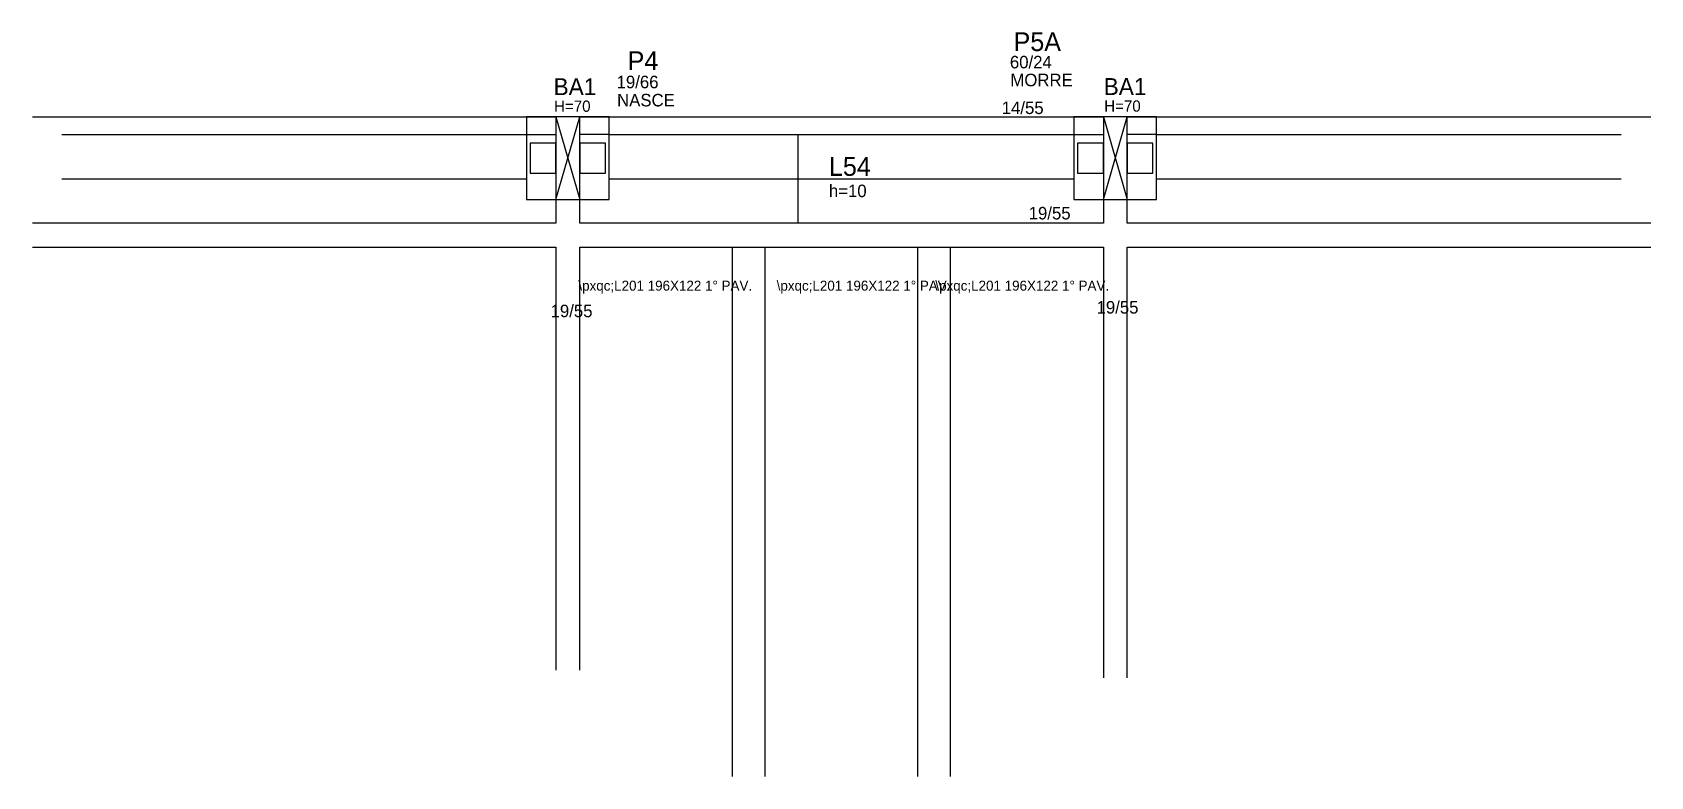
# Model space of a CAD drawing. Header units: metres. Extents: x 4701 to 5993, y 2697 to 3292.
import ezdxf

# ---------------------------------------------------------------- set-up
doc = ezdxf.new("R2010")
doc.units = ezdxf.units.M
for name, color, linetype in [('1', 7, 'Continuous'), ('3', 7, 'Continuous'), ('4', 7, 'Continuous'), ('7', 7, 'Continuous'), ('AUX00', 7, 'Continuous'), ('Painéis', 7, 'Continuous')]:
    doc.layers.add(name, color=color, linetype=linetype)

msp = doc.modelspace()

# ---------------------------------------------------------------- linework, layer by layer
at = {"layer": '1', "color": 7, "lineweight": 25}
for p, q in [((5119.2, 3158.2), (5138.2, 3224.2)), ((5119.2, 3224.2), (5138.2, 3158.2)), ((5556.2, 3158.2), (5575.2, 3224.2)), ((5556.2, 3224.2), (5575.2, 3158.2))]:
    msp.add_line(p, q, dxfattribs=at)
at = {"layer": '3', "color": 7, "lineweight": 25}
for p, q in [((4701.2, 3224.2), (5119.2, 3224.2)), ((5138.2, 3224.2), (5556.2, 3224.2)), ((5575.2, 3224.2), (5993.2, 3224.2)), ((4724.7, 3210.2), (5095.7, 3210.2)), ((5095.7, 3210.2), (5119.2, 3210.2)), ((5161.7, 3210.2), (5138.2, 3210.2)), ((5161.7, 3210.2), (5532.7, 3210.2)), ((5532.7, 3210.2), (5556.2, 3210.2)), ((5598.7, 3210.2), (5575.2, 3210.2)), ((5598.7, 3210.2), (5969.7, 3210.2))]:
    msp.add_line(p, q, dxfattribs=at)
for points in [[(5095.7, 3158.2), (5161.7, 3158.2), (5161.7, 3224.2), (5095.7, 3224.2), (5095.7, 3158.2)], [(5532.7, 3158.2), (5598.7, 3158.2), (5598.7, 3224.2), (5532.7, 3224.2), (5532.7, 3158.2)], [(5119.2, 3158.2), (5119.2, 3139.2)], [(5138.2, 3139.2), (5138.2, 3158.2)], [(5556.2, 3158.2), (5556.2, 3139.2)], [(5575.2, 3139.2), (5575.2, 3158.2)], [(5119.2, 3139.2), (4701.2, 3139.2)], [(5556.2, 3139.2), (5138.2, 3139.2)], [(5993.2, 3139.2), (5575.2, 3139.2)], [(4701.2, 3120.2), (5119.2, 3120.2)], [(5119.2, 3120.2), (5119.2, 2782.2)], [(5138.2, 3120.2), (5556.2, 3120.2)], [(5138.2, 2782.2), (5138.2, 3120.2)], [(5556.2, 3120.2), (5556.2, 2776.2)], [(5575.2, 3120.2), (5993.2, 3120.2)], [(5575.2, 2776.2), (5575.2, 3120.2)]]:
    msp.add_lwpolyline(points, dxfattribs=at)
at = {"layer": '7', "color": 7, "lineweight": 25}
for points in [[(5119.2, 3158.2), (5138.2, 3158.2), (5138.2, 3224.2), (5119.2, 3224.2), (5119.2, 3158.2)], [(5556.2, 3158.2), (5575.2, 3158.2), (5575.2, 3224.2), (5556.2, 3224.2), (5556.2, 3158.2)], [(5119.2, 3203.2), (5098.7, 3203.2), (5098.7, 3179.2), (5119.2, 3179.2), (5119.2, 3203.2)], [(5158.7, 3203.2), (5138.2, 3203.2), (5138.2, 3179.2), (5158.7, 3179.2), (5158.7, 3203.2)], [(5556.2, 3203.2), (5535.7, 3203.2), (5535.7, 3179.2), (5556.2, 3179.2), (5556.2, 3203.2)], [(5595.7, 3203.2), (5575.2, 3203.2), (5575.2, 3179.2), (5595.7, 3179.2), (5595.7, 3203.2)]]:
    msp.add_lwpolyline(points, dxfattribs=at)
at = {"layer": 'Painéis', "color": 7, "lineweight": 25}
for p, q in [((5312.2, 3210.2), (5312.2, 3139.2)), ((4724.7, 3174.7), (5095.7, 3174.7)), ((5161.7, 3174.7), (5532.7, 3174.7)), ((5598.7, 3174.7), (5969.7, 3174.7)), ((5260.2, 2697.2), (5260.2, 3120.2)), ((5286.2, 2697.2), (5286.2, 3120.2)), ((5408.2, 2697.2), (5408.2, 3120.2)), ((5434.2, 2697.2), (5434.2, 3120.2))]:
    msp.add_line(p, q, dxfattribs=at)

# ---------------------------------------------------------------- texts
at = {"layer": '3', "color": 7, "lineweight": 25}
for s, height, p in [('60/24', 10, (5481.6, 3263)), ('19/66', 10, (5167.6, 3247.1)), ('MORRE', 10, (5482, 3248.7)), ('H=70', 9, (5117.7, 3228.3)), ('NASCE', 10, (5168, 3232.6)), ('14/55', 10, (5475.1, 3226.5)), ('H=70', 9, (5556.9, 3228.4)), ('h=10', 10, (5337.1, 3160.1)), ('19/55', 10, (5496.6, 3142.3)), ('19/55', 10, (5550.8, 3067.1)), ('19/55', 10, (5114.9, 3064.2))]:
    msp.add_text(s, height=height, dxfattribs=at).set_placement(p)
at = {"layer": '4', "color": 7, "lineweight": 25}
for s, height, p in [('P5A', 15, (5484.5, 3276.8)), ('P4', 15, (5176.4, 3261.6)), ('BA1', 13.5, (5117.3, 3241.6)), ('BA1', 13.5, (5556.5, 3241.7)), ('L54', 15, (5337.1, 3177.1))]:
    msp.add_text(s, height=height, dxfattribs=at).set_placement(p)
at = {"layer": 'AUX00', "color": 7, "lineweight": 25}
for p in [(5137.1, 3085.4), (5295.4, 3085.4), (5422.1, 3085.4)]:
    msp.add_text('\\pxqc;L201^J196X122^J1° PAV.', height=8, dxfattribs=at).set_placement(p)

doc.saveas('drawing.dxf')
